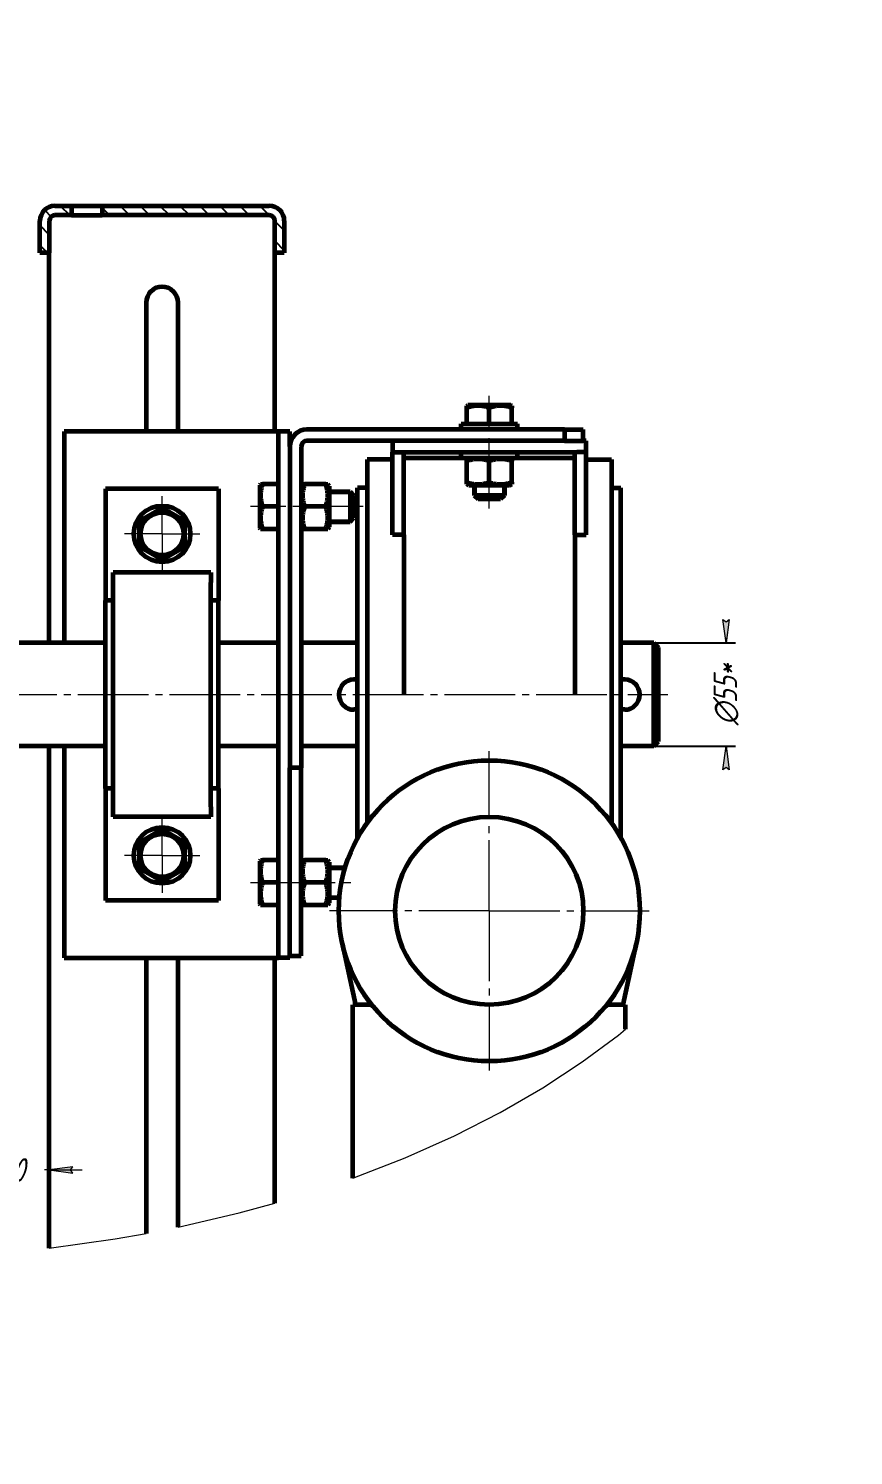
# Model space of a CAD drawing. Header units: millimetres. Extents: x 0 to 1682, y 0 to 594.
# Drawn here: x 1135.9 to 1311.4, y 0 to 303.6 of the extents above; entities that cross this region are included whole.
import ezdxf

# ---------------------------------------------------------------- set-up
doc = ezdxf.new("R2010")
doc.units = ezdxf.units.MM
for name, pattern in [('K5LT_AXLED', [19.5, 15, -1.5, 1.5, -1.5]), ('K5LT_BASIC', [0]), ('K5LT_THIN', [0]), ('K5LT_THIN_INCLUDED_TO_HATCHING', [0])]:
    doc.linetypes.add(name, pattern=pattern)
doc.layers.add('Системный слой', color=7, linetype='Continuous')
doc.styles.add('KDIMTEXTSTYLE', font='GOST_AU.SHX', dxfattribs={"width": 0.96, "oblique": 15, "height": 5})
doc.dimstyles.new('KDIMSTYLE (0.40)', dxfattribs={"dimtxt": 5, "dimasz": 1, "dimexe": 2, "dimexo": 0, "dimgap": 1, "dimtad": 1, "dimlfac": 2.5, "dimtxsty": 'KDIMTEXTSTYLE', "dimsah": 1, "dimcen": 0, "dimdle": 1, "dimadec": 0, "dimazin": 0, "dimtfac": 0.667, "dimtmove": 0, "dimatfit": 3, "dimfxl": 1, "dimtvp": 1, "dimtolj": 1, "dimtzin": 0, "dimarcsym": 0})

# ---------------------------------------------------------------- blocks, each defined once
blk = doc.blocks.new('U434')
at = {"layer": 'Системный слой', "color": 5, "linetype": 'K5LT_BASIC', "lineweight": 60, "true_color": 0x0000ff}
for p, q in [((1143.53, 217.89), (1143.53, 172.89)), ((1143.53, 150.89), (1143.53, 105.89))]:
    blk.add_line(p, q, dxfattribs=at)
blk = doc.blocks.new('U435')
at = {"layer": 'Системный слой', "color": 5, "linetype": 'K5LT_BASIC', "lineweight": 60, "true_color": 0x0000ff}
for p, q in [((1188.33, 217.89), (1188.33, 255.89)), ((1188.33, 53.66), (1188.33, 105.89))]:
    blk.add_line(p, q, dxfattribs=at)
blk = doc.blocks.new('U436')
at = {"layer": 'Системный слой', "color": 5, "linetype": 'K5LT_BASIC', "lineweight": 60, "true_color": 0x0000ff}
for p, q in [((1140.33, 172.89), (1140.33, 255.89)), ((1140.33, 44.12), (1140.33, 150.89))]:
    blk.add_line(p, q, dxfattribs=at)
blk = doc.blocks.new('U438')
at = {"layer": 'Системный слой', "color": 5, "linetype": 'K5LT_BASIC', "lineweight": 60, "true_color": 0x0000ff}
for p, q in [((1199.85, 206.21), (1199.85, 201.89)), ((1199.85, 201.89), (1199.85, 197.57))]:
    blk.add_line(p, q, dxfattribs=at)
blk = doc.blocks.new('U439')
at = {"layer": 'Системный слой', "color": 5, "linetype": 'K5LT_BASIC', "lineweight": 60, "true_color": 0x0000ff}
for p, q in [((1199.85, 126.21), (1199.85, 121.89)), ((1199.85, 121.89), (1199.85, 117.57))]:
    blk.add_line(p, q, dxfattribs=at)
blk = doc.blocks.new('U440')
at = {"layer": 'Системный слой', "color": 5, "linetype": 'K5LT_BASIC', "lineweight": 60, "true_color": 0x0000ff}
for p, q in [((1233.93, 206.37), (1229.61, 206.37)), ((1238.25, 206.37), (1233.93, 206.37))]:
    blk.add_line(p, q, dxfattribs=at)
blk = doc.blocks.new('U441')
at = {"layer": 'Системный слой', "color": 5, "linetype": 'K5LT_BASIC', "lineweight": 60, "true_color": 0x0000ff}
for p, q in [((1191.53, 214.69), (1191.53, 217.89)), ((1191.53, 105.89), (1191.53, 106.29))]:
    blk.add_line(p, q, dxfattribs=at)
blk = doc.blocks.new('U442')
at = {"layer": 'Системный слой', "color": 5, "linetype": 'K5LT_BASIC', "lineweight": 60, "true_color": 0x0000ff}
for p, q in [((1152.33, 172.89), (933.93, 172.89)), ((1189.13, 172.89), (1176.33, 172.89)), ((1205.93, 172.89), (1193.93, 172.89)), ((1268.93, 172.89), (1261.93, 172.89))]:
    blk.add_line(p, q, dxfattribs=at)
blk = doc.blocks.new('U443')
at = {"layer": 'Системный слой', "color": 5, "linetype": 'K5LT_BASIC', "lineweight": 60, "true_color": 0x0000ff}
for p, q in [((1152.33, 150.89), (933.93, 150.89)), ((1189.13, 150.89), (1176.33, 150.89)), ((1205.93, 150.89), (1193.93, 150.89)), ((1268.93, 150.89), (1261.93, 150.89))]:
    blk.add_line(p, q, dxfattribs=at)
blk = doc.blocks.new('U444')
at = {"layer": 'Системный слой', "color": 5, "linetype": 'K5LT_BASIC', "lineweight": 60, "true_color": 0x0000ff}
for p, q in [((1205.93, 158.69), (1205.13, 158.69)), ((1262.73, 158.69), (1261.93, 158.69))]:
    blk.add_line(p, q, dxfattribs=at)
blk = doc.blocks.new('U445')
at = {"layer": 'Системный слой', "color": 5, "linetype": 'K5LT_BASIC', "lineweight": 60, "true_color": 0x0000ff}
for p, q in [((1205.93, 165.09), (1205.13, 165.09)), ((1262.73, 165.09), (1261.93, 165.09))]:
    blk.add_line(p, q, dxfattribs=at)
blk = doc.blocks.new('U446')
at = {"layer": 'Системный слой', "color": 5, "linetype": 'K5LT_BASIC', "lineweight": 60, "true_color": 0x0000ff}
for p, q in [((1185.13, 206.45), (1185.13, 201.89)), ((1185.13, 201.89), (1185.13, 197.33))]:
    blk.add_line(p, q, dxfattribs=at)
blk = doc.blocks.new('U447')
at = {"layer": 'Системный слой', "color": 5, "linetype": 'K5LT_BASIC', "lineweight": 60, "true_color": 0x0000ff}
for p, q in [((1185.13, 126.45), (1185.13, 121.89)), ((1185.13, 121.89), (1185.13, 117.33))]:
    blk.add_line(p, q, dxfattribs=at)
blk = doc.blocks.new('U448')
at = {"layer": 'Системный слой', "color": 5, "linetype": 'K5LT_BASIC', "lineweight": 60, "true_color": 0x0000ff}
for p, q in [((1215.73, 212.29), (1229.61, 212.29)), ((1238.25, 212.29), (1252.13, 212.29))]:
    blk.add_line(p, q, dxfattribs=at)
blk = doc.blocks.new('U449')
at = {"layer": 'Системный слой', "color": 5, "linetype": 'K5LT_BASIC', "lineweight": 60, "true_color": 0x0000ff}
for p, q in [((1233.93, 223.49), (1229.37, 223.49)), ((1238.49, 223.49), (1233.93, 223.49))]:
    blk.add_line(p, q, dxfattribs=at)
blk = doc.blocks.new('U450')
at = {"layer": 'Системный слой', "color": 7, "linetype": 'K5LT_THIN_INCLUDED_TO_HATCHING', "lineweight": 18}
for p, q in [((983.5, 258.59), (973.33, 253.79)), ((973.33, 253.79), (963.85, 248.7)), ((963.85, 248.7), (955.06, 243.34)), ((955.06, 243.34), (946.97, 237.75)), ((946.97, 237.75), (939.56, 231.95)), ((939.56, 231.95), (932.83, 225.97)), ((932.83, 225.97), (926.78, 219.82)), ((926.78, 219.82), (921.4, 213.53)), ((921.4, 213.53), (916.68, 207.12)), ((916.68, 207.12), (912.63, 200.61)), ((912.63, 200.61), (909.23, 194.02)), ((909.23, 194.02), (906.48, 187.35)), ((906.48, 187.35), (904.38, 180.63)), ((904.38, 180.63), (902.93, 173.87)), ((902.93, 173.87), (902.12, 167.09)), ((902.12, 167.09), (901.95, 160.3)), ((901.95, 160.3), (902.41, 153.52)), ((902.41, 153.52), (903.52, 146.76)), ((903.52, 146.76), (905.27, 140.04)), ((905.27, 140.04), (907.66, 133.37)), ((907.66, 133.37), (910.69, 126.76)), ((910.69, 126.76), (914.36, 120.24)), ((914.36, 120.24), (918.68, 113.82)), ((918.68, 113.82), (923.64, 107.51)), ((923.64, 107.51), (923.83, 107.29)), ((1253.71, 83.74), (1261.39, 89.46)), ((1261.39, 89.46), (1262.93, 90.69)), ((1245.34, 78.24), (1253.71, 83.74)), ((1236.27, 72.99), (1245.34, 78.24)), ((1226.51, 68.01), (1236.27, 72.99)), ((1216.06, 63.34), (1226.51, 68.01)), ((1204.93, 59.02), (1216.06, 63.34)), ((1180.76, 51.6), (1188.33, 53.66)), ((1167.73, 48.57), (1180.76, 51.6)), ((1140.33, 44.12), (1154.33, 46.08)), ((1154.33, 46.08), (1160.96, 47.23))]:
    blk.add_line(p, q, dxfattribs=at)
blk = doc.blocks.new('U451')
at = {"layer": 'Системный слой', "color": 30, "linetype": 'K5LT_AXLED', "lineweight": 18, "true_color": 0xff8000}
for q in [(1164.33, 135.69), (1156.33, 127.69), (1172.33, 127.69), (1164.33, 119.69)]:
    blk.add_line((1164.33, 127.69), q, dxfattribs=at)
blk = doc.blocks.new('U452')
at = {"layer": 'Системный слой', "color": 30, "linetype": 'K5LT_AXLED', "lineweight": 18, "true_color": 0xff8000}
for q in [(1164.33, 204.09), (1156.33, 196.09), (1172.33, 196.09), (1164.33, 188.09)]:
    blk.add_line((1164.33, 196.09), q, dxfattribs=at)
blk = doc.blocks.new('U453')
at = {"layer": 'Системный слой', "color": 30, "linetype": 'K5LT_AXLED', "lineweight": 18, "true_color": 0xff8000}
for q in [(1233.93, 149.89), (1199.93, 115.89), (1267.93, 115.89), (1233.93, 81.89)]:
    blk.add_line((1233.93, 115.89), q, dxfattribs=at)
blk = doc.blocks.new('KDIMARROW_02')
at = {"layer": 'Системный слой'}
blk.add_hatch(color=0, dxfattribs=at).paths.add_polyline_path([(4.5, 0), (5, 0.66), (0, 0), (5, -0.66)])
at = {"layer": 'Системный слой', "color": 0, "linetype": 'K5LT_THIN', "lineweight": 18}
for p, q in [((0, 0), (-1, 0)), ((5, 0.66), (0, 0)), ((0, 0), (5, -0.66)), ((0, 0), (7, 0)), ((4.5, 0), (5, 0.66)), ((5, -0.66), (4.5, 0))]:
    blk.add_line(p, q, dxfattribs=at)
blk = doc.blocks.new('KDIMARROW_01')
at = {"layer": 'Системный слой'}
blk.add_hatch(color=0, dxfattribs=at).paths.add_polyline_path([(0, 0), (-5, 0.66), (-4.5, 0), (-5, -0.66)])
at = {"layer": 'Системный слой', "color": 0, "linetype": 'K5LT_THIN', "lineweight": 18}
for p, q in [((-4.5, 0), (-5, 0.66)), ((-5, 0.66), (0, 0)), ((0, 0), (-5, -0.66)), ((-5, -0.66), (-4.5, 0)), ((0, 0), (-1, 0))]:
    blk.add_line(p, q, dxfattribs=at)

msp = doc.modelspace()

# ---------------------------------------------------------------- hatches: boundary and pattern name
at = {"layer": 'Системный слой'}
h = msp.add_hatch(dxfattribs=at)
h.set_pattern_fill('Металл', angle=135, style=0, pattern_type=0)
h.set_pattern_definition([(135, (0, 0), (-2.12132, -2.12132), [])])
h.paths.add_polyline_path([(1145.0437, 265.8862), (1141.5278, 265.8862), (1140.1413, 265.5702), (1139.0285, 264.6846), (1138.4094, 263.4044), (1138.3278, 262.6862), (1138.3278, 255.8862), (1140.3278, 255.8862), (1140.3278, 262.6862), (1140.6371, 263.4904), (1141.4057, 263.88), (1141.5278, 263.8862), (1145.0437, 263.8862)])
h.paths.add_polyline_path([(1187.1278, 265.8862), (1151.612, 265.8862), (1151.612, 263.8862), (1187.1278, 263.8862), (1187.932, 263.5769), (1188.3216, 262.8084), (1188.3278, 262.6862), (1188.3278, 255.8862), (1190.3278, 255.8862), (1190.3278, 262.6862), (1190.0118, 264.0728), (1189.1262, 265.1855), (1187.8459, 265.8046)])

# ---------------------------------------------------------------- linework, layer by layer
at = {"layer": 'Системный слой', "color": 5, "linetype": 'K5LT_BASIC', "lineweight": 60, "true_color": 0x0000ff}
for p, q in [((1141.5278, 265.8862), (1145.0437, 265.8862)), ((1145.0437, 265.8862), (1145.0437, 263.8862)), ((1145.0437, 265.8862), (1151.612, 265.8862)), ((1151.612, 265.8862), (1151.612, 263.8862)), ((1151.612, 265.8862), (1187.1278, 265.8862)), ((1138.3278, 255.8862), (1138.3278, 262.6862)), ((1140.3278, 262.6862), (1140.3278, 255.8862)), ((1145.0437, 263.8862), (1141.5278, 263.8862)), ((1145.0437, 263.8862), (1151.612, 263.8862)), ((1187.1278, 263.8862), (1151.612, 263.8862)), ((1188.3278, 255.8862), (1188.3278, 262.6862)), ((1190.3278, 262.6862), (1190.3278, 255.8862)), ((1140.3278, 255.8862), (1138.3278, 255.8862)), ((1190.3278, 255.8862), (1188.3278, 255.8862)), ((1160.9278, 245.2862), (1160.9278, 217.8862)), ((1167.7278, 217.8862), (1167.7278, 245.2862)), ((1229.1278, 223.3477), (1229.3678, 223.4862)), ((1229.1278, 223.3477), (1229.3678, 223.4862)), ((1229.1278, 222.9189), (1229.1278, 223.3477)), ((1229.1278, 219.4862), (1229.1278, 222.9189)), ((1233.9278, 219.4862), (1233.9278, 222.9189)), ((1238.7278, 223.3477), (1238.4878, 223.4862)), ((1238.7278, 223.3477), (1238.4878, 223.4862)), ((1238.7278, 223.3477), (1238.7278, 222.9189)), ((1238.7278, 219.4862), (1238.7278, 222.9189)), ((1227.9278, 218.2862), (1227.9278, 219.4862)), ((1227.9278, 218.2862), (1227.9278, 219.4862)), ((1227.9278, 219.4862), (1239.9278, 219.4862)), ((1239.9278, 218.2862), (1239.9278, 219.4862)), ((1239.9278, 218.2862), (1239.9278, 219.4862)), ((1187.9278, 217.8862), (1143.5278, 217.8862)), ((1189.1278, 217.8862), (1187.9278, 217.8862)), ((1189.1278, 105.8862), (1189.1278, 217.8862)), ((1191.5278, 217.8862), (1189.1278, 217.8862)), ((1249.9278, 218.2862), (1195.1278, 218.2862)), ((1249.9278, 215.8862), (1195.1278, 215.8862)), ((1213.3278, 215.8862), (1213.3278, 213.4862)), ((1249.9278, 218.2862), (1249.9278, 215.8862)), ((1249.9278, 218.2862), (1253.9278, 218.2862)), ((1249.9278, 215.8862), (1253.9278, 215.8862)), ((1253.9278, 215.8862), (1253.9278, 218.2862)), ((1254.5278, 215.8862), (1253.9278, 215.8862)), ((1254.5278, 213.4862), (1254.5278, 215.8862)), ((1191.5278, 214.6862), (1191.5278, 146.2862)), ((1193.9278, 214.6862), (1193.9278, 146.2862)), ((1213.3278, 197.8862), (1213.3278, 213.4862)), ((1213.3278, 213.4862), (1215.3278, 213.4862)), ((1215.3278, 213.4862), (1252.5278, 213.4862)), ((1215.7278, 197.8862), (1215.7278, 213.4862)), ((1227.9278, 212.2862), (1227.9278, 213.4862)), ((1227.9278, 212.2862), (1227.9278, 213.4862)), ((1239.9278, 212.2862), (1239.9278, 213.4862)), ((1239.9278, 212.2862), (1239.9278, 213.4862)), ((1252.1278, 197.8862), (1252.1278, 213.4862)), ((1254.5278, 213.4862), (1252.5278, 213.4862)), ((1254.5278, 197.8862), (1254.5278, 213.4862)), ((1207.9278, 211.8862), (1207.9278, 161.8862)), ((1213.3278, 211.8862), (1207.9278, 211.8862)), ((1227.9278, 212.2862), (1239.9278, 212.2862)), ((1229.1278, 212.0091), (1229.6078, 212.2862)), ((1229.1278, 211.5804), (1229.1278, 212.0091)), ((1229.1278, 207.0721), (1229.1278, 211.5804)), ((1233.9278, 207.0721), (1233.9278, 211.5804)), ((1238.7278, 212.0091), (1238.2478, 212.2862)), ((1238.7278, 212.0091), (1238.7278, 211.5804)), ((1238.7278, 207.0721), (1238.7278, 211.5804)), ((1254.5278, 211.8862), (1259.9278, 211.8862)), ((1259.9278, 211.8862), (1259.9278, 161.8862)), ((1185.2664, 206.6862), (1185.1278, 206.4462)), ((1185.2664, 206.6862), (1185.1278, 206.4462)), ((1185.2664, 206.6862), (1185.6951, 206.6862)), ((1189.1278, 206.6862), (1185.6951, 206.6862)), ((1194.2049, 206.6862), (1193.9278, 206.2062)), ((1194.2049, 206.6862), (1193.9278, 206.2062)), ((1194.2049, 206.6862), (1194.6337, 206.6862)), ((1199.142, 206.6862), (1194.6337, 206.6862)), ((1199.142, 206.6862), (1199.5707, 206.6862)), ((1199.8478, 206.2062), (1199.5707, 206.6862)), ((1199.8478, 206.2062), (1199.5707, 206.6862)), ((1229.1278, 206.6434), (1229.1278, 207.0721)), ((1229.6078, 206.3662), (1229.1278, 206.6434)), ((1238.2478, 206.3662), (1238.7278, 206.6434)), ((1238.7278, 207.0721), (1238.7278, 206.6434)), ((1152.3278, 205.6862), (1152.3278, 181.8862)), ((1176.3278, 205.6862), (1152.3278, 205.6862)), ((1176.3278, 205.6862), (1176.3278, 181.8862)), ((1199.8478, 205.0862), (1204.3278, 205.0862)), ((1199.8478, 205.0862), (1204.3278, 205.0862)), ((1204.3278, 205.0862), (1205.1278, 204.2862)), ((1204.3278, 205.0862), (1204.3278, 198.6862)), ((1204.3278, 205.0862), (1205.1278, 204.2862)), ((1205.1278, 204.2862), (1205.1278, 199.4862)), ((1207.9278, 205.8862), (1205.9278, 205.8862)), ((1205.9278, 131.3782), (1205.9278, 205.8862)), ((1230.7278, 206.3662), (1230.7278, 204.2862)), ((1237.1278, 204.2862), (1230.7278, 204.2862)), ((1230.7278, 204.2862), (1231.5278, 203.4862)), ((1236.3278, 203.4862), (1231.5278, 203.4862)), ((1237.1278, 204.2862), (1236.3278, 203.4862)), ((1237.1278, 206.3662), (1237.1278, 204.2862)), ((1259.9278, 205.8862), (1261.9278, 205.8862)), ((1261.9278, 131.3782), (1261.9278, 205.8862)), ((1159.5278, 198.8575), (1164.3278, 201.6288)), ((1164.3278, 201.6288), (1169.1278, 198.8575)), ((1189.1278, 201.8862), (1185.6951, 201.8862)), ((1199.142, 201.8862), (1194.6337, 201.8862)), ((1159.5278, 193.315), (1159.5278, 198.8575)), ((1169.1278, 198.8575), (1169.1278, 193.315)), ((1194.2049, 197.0862), (1193.9278, 197.5662)), ((1194.2049, 197.0862), (1193.9278, 197.5662)), ((1199.8478, 197.5662), (1199.5707, 197.0862)), ((1199.8478, 197.5662), (1199.5707, 197.0862)), ((1199.8478, 198.6862), (1204.3278, 198.6862)), ((1199.8478, 198.6862), (1204.3278, 198.6862)), ((1204.3278, 198.6862), (1205.1278, 199.4862)), ((1204.3278, 198.6862), (1205.1278, 199.4862)), ((1213.3278, 195.8862), (1213.3278, 197.8862)), ((1215.7278, 195.8862), (1215.7278, 197.8862)), ((1252.1278, 195.8862), (1252.1278, 197.8862)), ((1254.5278, 195.8862), (1254.5278, 197.8862)), ((1185.2664, 197.0862), (1185.1278, 197.3262)), ((1185.2664, 197.0862), (1185.1278, 197.3262)), ((1185.6951, 197.0862), (1185.2664, 197.0862)), ((1189.1278, 197.0862), (1185.6951, 197.0862)), ((1194.6337, 197.0862), (1194.2049, 197.0862)), ((1199.142, 197.0862), (1194.6337, 197.0862)), ((1199.5707, 197.0862), (1199.142, 197.0862)), ((1215.7278, 195.8862), (1213.3278, 195.8862)), ((1215.7278, 195.8862), (1215.7278, 161.8862)), ((1252.1278, 195.8862), (1252.1278, 161.8862)), ((1252.1278, 195.8862), (1254.5278, 195.8862)), ((1164.3278, 190.5437), (1159.5278, 193.315)), ((1169.1278, 193.315), (1164.3278, 190.5437)), ((1174.7278, 187.8862), (1153.9278, 187.8862)), ((1153.9278, 185.7365), (1153.9278, 187.8862)), ((1153.9278, 138.0359), (1153.9278, 185.7365)), ((1174.7278, 187.8862), (1174.7278, 185.7365)), ((1174.7278, 138.0359), (1174.7278, 185.7365)), ((1153.9278, 181.8862), (1152.3278, 181.8862)), ((1152.3278, 141.8862), (1152.3278, 181.8862)), ((1176.3278, 181.8862), (1174.7278, 181.8862)), ((1176.3278, 141.8862), (1176.3278, 181.8862)), ((1268.9278, 150.8862), (1268.9278, 172.8862)), ((1268.9278, 172.8862), (1269.9278, 171.8862)), ((1269.9278, 151.8862), (1269.9278, 171.8862)), ((1207.9278, 161.8862), (1207.9278, 134.541)), ((1259.9278, 161.8862), (1259.9278, 134.541)), ((1268.9278, 150.8862), (1269.9278, 151.8862)), ((1193.9278, 146.2862), (1191.5278, 146.2862)), ((1191.5278, 106.2862), (1191.5278, 146.2862)), ((1193.9278, 106.2862), (1193.9278, 146.2862)), ((1152.3278, 141.8862), (1152.3278, 118.0862)), ((1153.9278, 141.8862), (1152.3278, 141.8862)), ((1176.3278, 141.8862), (1174.7278, 141.8862)), ((1176.3278, 141.8862), (1176.3278, 118.0862)), ((1153.9278, 135.8862), (1153.9278, 138.0359)), ((1174.7278, 138.0359), (1174.7278, 135.8862)), ((1174.7278, 135.8862), (1153.9278, 135.8862)), ((1159.5278, 130.4575), (1164.3278, 133.2288)), ((1164.3278, 133.2288), (1169.1278, 130.4575)), ((1159.5278, 124.915), (1159.5278, 130.4575)), ((1169.1278, 130.4575), (1169.1278, 124.915)), ((1164.3278, 122.1437), (1159.5278, 124.915)), ((1169.1278, 124.915), (1164.3278, 122.1437)), ((1185.2664, 126.6862), (1185.1278, 126.4462)), ((1185.2664, 126.6862), (1185.1278, 126.4462)), ((1185.2664, 126.6862), (1185.6951, 126.6862)), ((1189.1278, 126.6862), (1185.6951, 126.6862)), ((1194.2049, 126.6862), (1193.9278, 126.2062)), ((1194.2049, 126.6862), (1193.9278, 126.2062)), ((1194.2049, 126.6862), (1194.6337, 126.6862)), ((1199.142, 126.6862), (1194.6337, 126.6862)), ((1199.142, 126.6862), (1199.5707, 126.6862)), ((1199.8478, 126.2062), (1199.5707, 126.6862)), ((1199.8478, 126.2062), (1199.5707, 126.6862)), ((1199.8478, 125.0862), (1203.2788, 125.0862)), ((1199.8478, 125.0862), (1203.2788, 125.0862)), ((1189.1278, 121.8862), (1185.6951, 121.8862)), ((1199.142, 121.8862), (1194.6337, 121.8862)), ((1199.8478, 118.6862), (1202.0505, 118.6862)), ((1199.8478, 118.6862), (1202.0505, 118.6862)), ((1176.3278, 118.0862), (1152.3278, 118.0862)), ((1185.2664, 117.0862), (1185.1278, 117.3262)), ((1185.2664, 117.0862), (1185.1278, 117.3262)), ((1185.6951, 117.0862), (1185.2664, 117.0862)), ((1189.1278, 117.0862), (1185.6951, 117.0862)), ((1194.2049, 117.0862), (1193.9278, 117.5662)), ((1194.2049, 117.0862), (1193.9278, 117.5662)), ((1194.6337, 117.0862), (1194.2049, 117.0862)), ((1199.142, 117.0862), (1194.6337, 117.0862)), ((1199.5707, 117.0862), (1199.142, 117.0862)), ((1199.8478, 117.5662), (1199.5707, 117.0862)), ((1199.8478, 117.5662), (1199.5707, 117.0862)), ((1191.5278, 106.2862), (1193.9278, 106.2862)), ((1205.5544, 95.8862), (1202.6711, 109.0291)), ((1265.1845, 109.0291), (1262.3012, 95.8862)), ((1143.5278, 105.8862), (1187.9278, 105.8862)), ((1160.9278, 105.8862), (1160.9278, 47.6862)), ((1167.7278, 48.5666), (1167.7278, 105.8862)), ((1187.9278, 105.8862), (1189.1278, 105.8862)), ((1191.5278, 105.8862), (1189.1278, 105.8862)), ((1204.9278, 59.0234), (1204.9278, 95.8862)), ((1206.9278, 95.8862), (1204.9278, 95.8862)), ((1208.9478, 95.8862), (1206.9278, 95.8862)), ((1260.9278, 95.8862), (1258.9078, 95.8862)), ((1262.9278, 95.8862), (1260.9278, 95.8862)), ((1262.9278, 90.6933), (1262.9278, 95.8862))]:
    msp.add_line(p, q, dxfattribs=at)
at = {"layer": 'Системный слой', "color": 30, "linetype": 'K5LT_AXLED', "lineweight": 18, "true_color": 0xff8000}
for p, q in [((1233.9278, 201.4862), (1233.9278, 225.4862)), ((1207.1278, 201.8862), (1183.1278, 201.8862)), ((931.9278, 161.8862), (1271.9278, 161.8862)), ((1183.1278, 121.8862), (1204.4953, 121.8862))]:
    msp.add_line(p, q, dxfattribs=at)
at = {"layer": 'Системный слой', "color": 7, "linetype": 'K5LT_THIN', "lineweight": 18}
for p, q in [((1199.8478, 204.6862), (1204.3278, 204.6862)), ((1204.3278, 204.6862), (1204.7278, 204.6862)), ((1231.1278, 206.3662), (1231.1278, 204.2862)), ((1231.1278, 204.2862), (1231.1278, 203.8862)), ((1236.7278, 206.3662), (1236.7278, 204.2862)), ((1236.7278, 204.2862), (1236.7278, 203.8862)), ((1199.8478, 199.0862), (1204.3278, 199.0862)), ((1204.3278, 199.0862), (1204.7278, 199.0862)), ((1199.8478, 124.6862), (1203.1616, 124.6862)), ((1199.8478, 119.0862), (1202.0882, 119.0862))]:
    msp.add_line(p, q, dxfattribs=at)
at = {"layer": 'Системный слой', "color": 5, "linetype": 'K5LT_BASIC', "lineweight": 60, "true_color": 0x0000ff}
for centre, radius in [((1164.3278, 196.0862), 6), ((1164.3278, 196.0862), 4.56), ((1233.9278, 115.8862), 32), ((1164.3278, 127.6862), 6), ((1233.9278, 115.8862), 20), ((1164.3278, 127.6862), 4.56)]:
    msp.add_circle(centre, radius, dxfattribs=at)
for centre, radius, start, end in [((1141.5278, 262.6862), 3.2, 90, 180), ((1187.1278, 262.6862), 3.2, 0, 90), ((1141.5278, 262.6862), 1.2, 90, 180), ((1187.1278, 262.6862), 1.2, 0, 90), ((1164.3278, 245.2862), 3.4, 0, 180), ((1195.1278, 214.6862), 3.6, 90, 180), ((1195.1278, 214.6862), 1.2, 90, 180), ((1205.1278, 161.8862), 3.2, 90, 270), ((1262.7278, 161.8862), 3.2, 270, 90), ((1164.3278, 47.6862), 3.4, 180, 187.674065)]:
    msp.add_arc(centre, radius, start, end, dxfattribs=at)
for points, knots in [([(1233.9278, 222.9189), (1233.764, 222.9736), (1233.5221, 223.048), (1233.1725, 223.1403), (1232.9314, 223.1954), (1232.6475, 223.2507), (1232.4208, 223.2862), (1232.1507, 223.3181), (1231.9028, 223.3388), (1231.6106, 223.3493), (1231.3307, 223.3465), (1231.0632, 223.3322), (1230.804, 223.3077), (1230.5082, 223.268), (1230.0998, 223.1942), (1229.6252, 223.0767), (1229.2784, 222.9692), (1229.1278, 222.9189)], [0, 0, 0, 0, 1.88979329, 2.77228609, 3.97396019, 4.61319913, 5.96225261, 6.50830656, 7.62070709, 8.71525498, 9.7460926, 10.72175699, 11.68134955, 12.62902123, 14.02181603, 16.25990907, 18, 18, 18, 18]), ([(1238.7278, 222.9189), (1238.564, 222.9736), (1238.3221, 223.048), (1237.9725, 223.1403), (1237.7314, 223.1954), (1237.4475, 223.2507), (1237.2208, 223.2862), (1236.9507, 223.3181), (1236.7028, 223.3388), (1236.4106, 223.3493), (1236.1307, 223.3465), (1235.8632, 223.3322), (1235.604, 223.3077), (1235.3082, 223.268), (1234.8998, 223.1942), (1234.4252, 223.0767), (1234.0784, 222.9692), (1233.9278, 222.9189)], [0, 0, 0, 0, 1.88979329, 2.77228609, 3.97396019, 4.61319913, 5.96225261, 6.50830656, 7.62070709, 8.71525498, 9.7460926, 10.72175699, 11.68134955, 12.62902123, 14.02181603, 16.25990907, 18, 18, 18, 18]), ([(1233.9278, 211.5804), (1233.6888, 211.66), (1233.3162, 211.7705), (1232.8533, 211.8742), (1232.5813, 211.9226), (1232.3468, 211.9571), (1232.1108, 211.984), (1231.8356, 212.0034), (1231.5633, 212.011), (1231.285, 212.0065), (1231.0048, 211.9893), (1230.7261, 211.96), (1230.4507, 211.9194), (1230.09, 211.8519), (1229.6475, 211.7444), (1229.2995, 211.6376), (1229.1278, 211.5804)], [0, 0, 0, 0, 2.6055268, 4.02084955, 4.9336382, 5.48488108, 6.49484979, 7.414784, 8.36807813, 9.34463124, 10.32789118, 11.30474933, 12.27371521, 13.23236096, 15.12615549, 17, 17, 17, 17]), ([(1238.7278, 211.5804), (1238.4888, 211.66), (1238.1162, 211.7705), (1237.6533, 211.8742), (1237.3813, 211.9226), (1237.1468, 211.9571), (1236.9108, 211.984), (1236.6356, 212.0034), (1236.3633, 212.011), (1236.085, 212.0065), (1235.8048, 211.9893), (1235.5261, 211.96), (1235.2507, 211.9194), (1234.89, 211.8519), (1234.4475, 211.7444), (1234.0995, 211.6376), (1233.9278, 211.5804)], [0, 0, 0, 0, 2.6055268, 4.02084955, 4.9336382, 5.48488108, 6.49484979, 7.414784, 8.36807813, 9.34463124, 10.32789118, 11.30474933, 12.27371521, 13.23236096, 15.12615549, 17, 17, 17, 17]), ([(1185.6951, 206.6862), (1185.6405, 206.5224), (1185.566, 206.2806), (1185.4738, 205.9309), (1185.4187, 205.6898), (1185.3634, 205.4059), (1185.3279, 205.1792), (1185.296, 204.9092), (1185.2753, 204.6613), (1185.2647, 204.3691), (1185.2675, 204.0891), (1185.2818, 203.8216), (1185.3064, 203.5624), (1185.3461, 203.2666), (1185.4199, 202.8582), (1185.5374, 202.3836), (1185.6449, 202.0369), (1185.6951, 201.8862)], [0, 0, 0, 0, 1.88979329, 2.77228609, 3.97396019, 4.61319913, 5.96225261, 6.50830656, 7.62070709, 8.71525498, 9.7460926, 10.72175699, 11.68134955, 12.62902123, 14.02181603, 16.25990907, 18, 18, 18, 18]), ([(1194.6337, 206.6862), (1194.554, 206.4473), (1194.4436, 206.0746), (1194.3398, 205.6117), (1194.2915, 205.3397), (1194.2569, 205.1052), (1194.2301, 204.8692), (1194.2106, 204.5941), (1194.203, 204.3217), (1194.2076, 204.0434), (1194.2247, 203.7632), (1194.2541, 203.4845), (1194.2946, 203.2091), (1194.3622, 202.8484), (1194.4697, 202.4059), (1194.5764, 202.0579), (1194.6337, 201.8862)], [0, 0, 0, 0, 2.6055268, 4.02084955, 4.9336382, 5.48488108, 6.49484979, 7.414784, 8.36807813, 9.34463124, 10.32789118, 11.30474933, 12.27371521, 13.23236096, 15.12615549, 17, 17, 17, 17]), ([(1199.142, 201.8862), (1199.2216, 202.1252), (1199.3321, 202.4978), (1199.4358, 202.9608), (1199.4842, 203.2327), (1199.5187, 203.4672), (1199.5455, 203.7033), (1199.565, 203.9784), (1199.5726, 204.2507), (1199.5681, 204.5291), (1199.5509, 204.8092), (1199.5216, 205.0879), (1199.481, 205.3633), (1199.4135, 205.7241), (1199.3059, 206.1666), (1199.1992, 206.5146), (1199.142, 206.6862)], [0, 0, 0, 0, 2.6055268, 4.02084955, 4.9336382, 5.48488108, 6.49484979, 7.414784, 8.36807813, 9.34463124, 10.32789118, 11.30474933, 12.27371521, 13.23236096, 15.12615549, 17, 17, 17, 17]), ([(1229.1278, 207.0721), (1229.3668, 206.9924), (1229.7394, 206.882), (1230.2024, 206.7783), (1230.4743, 206.7299), (1230.7088, 206.6954), (1230.9449, 206.6685), (1231.22, 206.649), (1231.4923, 206.6414), (1231.7707, 206.646), (1232.0508, 206.6632), (1232.3295, 206.6925), (1232.6049, 206.7331), (1232.9656, 206.8006), (1233.4081, 206.9081), (1233.7561, 207.0149), (1233.9278, 207.0721)], [0, 0, 0, 0, 2.6055268, 4.02084955, 4.9336382, 5.48488108, 6.49484979, 7.414784, 8.36807813, 9.34463124, 10.32789118, 11.30474933, 12.27371521, 13.23236096, 15.12615549, 17, 17, 17, 17]), ([(1233.9278, 207.0721), (1234.1668, 206.9924), (1234.5394, 206.882), (1235.0024, 206.7783), (1235.2743, 206.7299), (1235.5088, 206.6954), (1235.7449, 206.6685), (1236.02, 206.649), (1236.2923, 206.6414), (1236.5707, 206.646), (1236.8508, 206.6632), (1237.1295, 206.6925), (1237.4049, 206.7331), (1237.7656, 206.8006), (1238.2081, 206.9081), (1238.5561, 207.0149), (1238.7278, 207.0721)], [0, 0, 0, 0, 2.6055268, 4.02084955, 4.9336382, 5.48488108, 6.49484979, 7.414784, 8.36807813, 9.34463124, 10.32789118, 11.30474933, 12.27371521, 13.23236096, 15.12615549, 17, 17, 17, 17]), ([(1185.6951, 201.8862), (1185.6405, 201.7224), (1185.566, 201.4806), (1185.4738, 201.1309), (1185.4187, 200.8898), (1185.3634, 200.6059), (1185.3279, 200.3792), (1185.296, 200.1092), (1185.2753, 199.8613), (1185.2647, 199.5691), (1185.2675, 199.2891), (1185.2818, 199.0216), (1185.3064, 198.7624), (1185.3461, 198.4666), (1185.4199, 198.0582), (1185.5374, 197.5836), (1185.6449, 197.2369), (1185.6951, 197.0862)], [0, 0, 0, 0, 1.88979329, 2.77228609, 3.97396019, 4.61319913, 5.96225261, 6.50830656, 7.62070709, 8.71525498, 9.7460926, 10.72175699, 11.68134955, 12.62902123, 14.02181603, 16.25990907, 18, 18, 18, 18]), ([(1194.6337, 201.8862), (1194.554, 201.6473), (1194.4436, 201.2746), (1194.3398, 200.8117), (1194.2915, 200.5397), (1194.2569, 200.3052), (1194.2301, 200.0692), (1194.2106, 199.7941), (1194.203, 199.5217), (1194.2076, 199.2434), (1194.2247, 198.9632), (1194.2541, 198.6845), (1194.2946, 198.4091), (1194.3622, 198.0484), (1194.4697, 197.6059), (1194.5764, 197.2579), (1194.6337, 197.0862)], [0, 0, 0, 0, 2.6055268, 4.02084955, 4.9336382, 5.48488108, 6.49484979, 7.414784, 8.36807813, 9.34463124, 10.32789118, 11.30474933, 12.27371521, 13.23236096, 15.12615549, 17, 17, 17, 17]), ([(1199.142, 197.0862), (1199.2216, 197.3252), (1199.3321, 197.6978), (1199.4358, 198.1608), (1199.4842, 198.4327), (1199.5187, 198.6672), (1199.5455, 198.9033), (1199.565, 199.1784), (1199.5726, 199.4507), (1199.5681, 199.7291), (1199.5509, 200.0092), (1199.5216, 200.2879), (1199.481, 200.5633), (1199.4135, 200.9241), (1199.3059, 201.3666), (1199.1992, 201.7146), (1199.142, 201.8862)], [0, 0, 0, 0, 2.6055268, 4.02084955, 4.9336382, 5.48488108, 6.49484979, 7.414784, 8.36807813, 9.34463124, 10.32789118, 11.30474933, 12.27371521, 13.23236096, 15.12615549, 17, 17, 17, 17]), ([(1185.6951, 126.6862), (1185.6405, 126.5224), (1185.566, 126.2806), (1185.4738, 125.9309), (1185.4187, 125.6898), (1185.3634, 125.4059), (1185.3279, 125.1792), (1185.296, 124.9092), (1185.2753, 124.6613), (1185.2647, 124.3691), (1185.2675, 124.0891), (1185.2818, 123.8216), (1185.3064, 123.5624), (1185.3461, 123.2666), (1185.4199, 122.8582), (1185.5374, 122.3836), (1185.6449, 122.0369), (1185.6951, 121.8862)], [0, 0, 0, 0, 1.88979329, 2.77228609, 3.97396019, 4.61319913, 5.96225261, 6.50830656, 7.62070709, 8.71525498, 9.7460926, 10.72175699, 11.68134955, 12.62902123, 14.02181603, 16.25990907, 18, 18, 18, 18]), ([(1194.6337, 126.6862), (1194.554, 126.4473), (1194.4436, 126.0746), (1194.3398, 125.6117), (1194.2915, 125.3397), (1194.2569, 125.1052), (1194.2301, 124.8692), (1194.2106, 124.5941), (1194.203, 124.3217), (1194.2076, 124.0434), (1194.2247, 123.7632), (1194.2541, 123.4845), (1194.2946, 123.2091), (1194.3622, 122.8484), (1194.4697, 122.4059), (1194.5764, 122.0579), (1194.6337, 121.8862)], [0, 0, 0, 0, 2.6055268, 4.02084955, 4.9336382, 5.48488108, 6.49484979, 7.414784, 8.36807813, 9.34463124, 10.32789118, 11.30474933, 12.27371521, 13.23236096, 15.12615549, 17, 17, 17, 17]), ([(1199.142, 121.8862), (1199.2216, 122.1252), (1199.3321, 122.4978), (1199.4358, 122.9608), (1199.4842, 123.2327), (1199.5187, 123.4672), (1199.5455, 123.7033), (1199.565, 123.9784), (1199.5726, 124.2507), (1199.5681, 124.5291), (1199.5509, 124.8092), (1199.5216, 125.0879), (1199.481, 125.3633), (1199.4135, 125.7241), (1199.3059, 126.1666), (1199.1992, 126.5146), (1199.142, 126.6862)], [0, 0, 0, 0, 2.6055268, 4.02084955, 4.9336382, 5.48488108, 6.49484979, 7.414784, 8.36807813, 9.34463124, 10.32789118, 11.30474933, 12.27371521, 13.23236096, 15.12615549, 17, 17, 17, 17]), ([(1185.6951, 121.8862), (1185.6405, 121.7224), (1185.566, 121.4806), (1185.4738, 121.1309), (1185.4187, 120.8898), (1185.3634, 120.6059), (1185.3279, 120.3792), (1185.296, 120.1092), (1185.2753, 119.8613), (1185.2647, 119.5691), (1185.2675, 119.2891), (1185.2818, 119.0216), (1185.3064, 118.7624), (1185.3461, 118.4666), (1185.4199, 118.0582), (1185.5374, 117.5836), (1185.6449, 117.2369), (1185.6951, 117.0862)], [0, 0, 0, 0, 1.88979329, 2.77228609, 3.97396019, 4.61319913, 5.96225261, 6.50830656, 7.62070709, 8.71525498, 9.7460926, 10.72175699, 11.68134955, 12.62902123, 14.02181603, 16.25990907, 18, 18, 18, 18]), ([(1194.6337, 121.8862), (1194.554, 121.6473), (1194.4436, 121.2746), (1194.3398, 120.8117), (1194.2915, 120.5397), (1194.2569, 120.3052), (1194.2301, 120.0692), (1194.2106, 119.7941), (1194.203, 119.5217), (1194.2076, 119.2434), (1194.2247, 118.9632), (1194.2541, 118.6845), (1194.2946, 118.4091), (1194.3622, 118.0484), (1194.4697, 117.6059), (1194.5764, 117.2579), (1194.6337, 117.0862)], [0, 0, 0, 0, 2.6055268, 4.02084955, 4.9336382, 5.48488108, 6.49484979, 7.414784, 8.36807813, 9.34463124, 10.32789118, 11.30474933, 12.27371521, 13.23236096, 15.12615549, 17, 17, 17, 17]), ([(1199.142, 117.0862), (1199.2216, 117.3252), (1199.3321, 117.6978), (1199.4358, 118.1608), (1199.4842, 118.4327), (1199.5187, 118.6672), (1199.5455, 118.9033), (1199.565, 119.1784), (1199.5726, 119.4507), (1199.5681, 119.7291), (1199.5509, 120.0092), (1199.5216, 120.2879), (1199.481, 120.5633), (1199.4135, 120.9241), (1199.3059, 121.3666), (1199.1992, 121.7146), (1199.142, 121.8862)], [0, 0, 0, 0, 2.6055268, 4.02084955, 4.9336382, 5.48488108, 6.49484979, 7.414784, 8.36807813, 9.34463124, 10.32789118, 11.30474933, 12.27371521, 13.23236096, 15.12615549, 17, 17, 17, 17])]:
    msp.add_open_spline(points, degree=3, knots=knots, dxfattribs=at)

# ---------------------------------------------------------------- block references
at = {"layer": 'Системный слой'}
for name in ['U450', 'U436', 'U435', 'U449', 'U434', 'U441', 'U448', 'U452', 'U446', 'U438', 'U440', 'U442', 'U445', 'U444', 'U443', 'U453', 'U451', 'U447', 'U439']:
    msp.add_blockref(name, (0, 0), dxfattribs=at)

# ---------------------------------------------------------------- dimensions: what is measured, and where the dimension line sits
at = {"layer": 'Системный слой', "color": 7}
msp.add_linear_dim(base=(1284.2977, 150.8862), p1=(1268.9278, 172.8862), p2=(1268.9278, 150.8862), angle=90, location=(1284.2977, 161.8862), dimstyle='KDIMSTYLE (0.40)', override={"dimexo": 0, "dimpost": '\\H5.0;\\W0.965;\\Q15;∅<>\\H5.0;\\W0.965;\\Q15;\\Q15;*', "dimblk1": 'KDIMARROW_01', "dimblk2": 'KDIMARROW_01', "dimse1": 0, "dimse2": 0, "dimclrt": 7, "dimtolj": 1}, dxfattribs=at).render()
msp.add_linear_dim(base=(1140.3278, 60.7521), p1=(1124.3278, 60.7521), p2=(1140.3278, 44.1188), location=(1132.3278, 60.7521), dimstyle='KDIMSTYLE (0.40)', override={"dimexo": 0, "dimpost": '\\H5.0;\\W0.965;\\Q15;<>', "dimblk1": 'KDIMARROW_02', "dimblk2": 'KDIMARROW_02', "dimse1": 0, "dimse2": 0, "dimclrt": 7, "dimtolj": 1}, dxfattribs=at).render()

doc.saveas('drawing.dxf')
